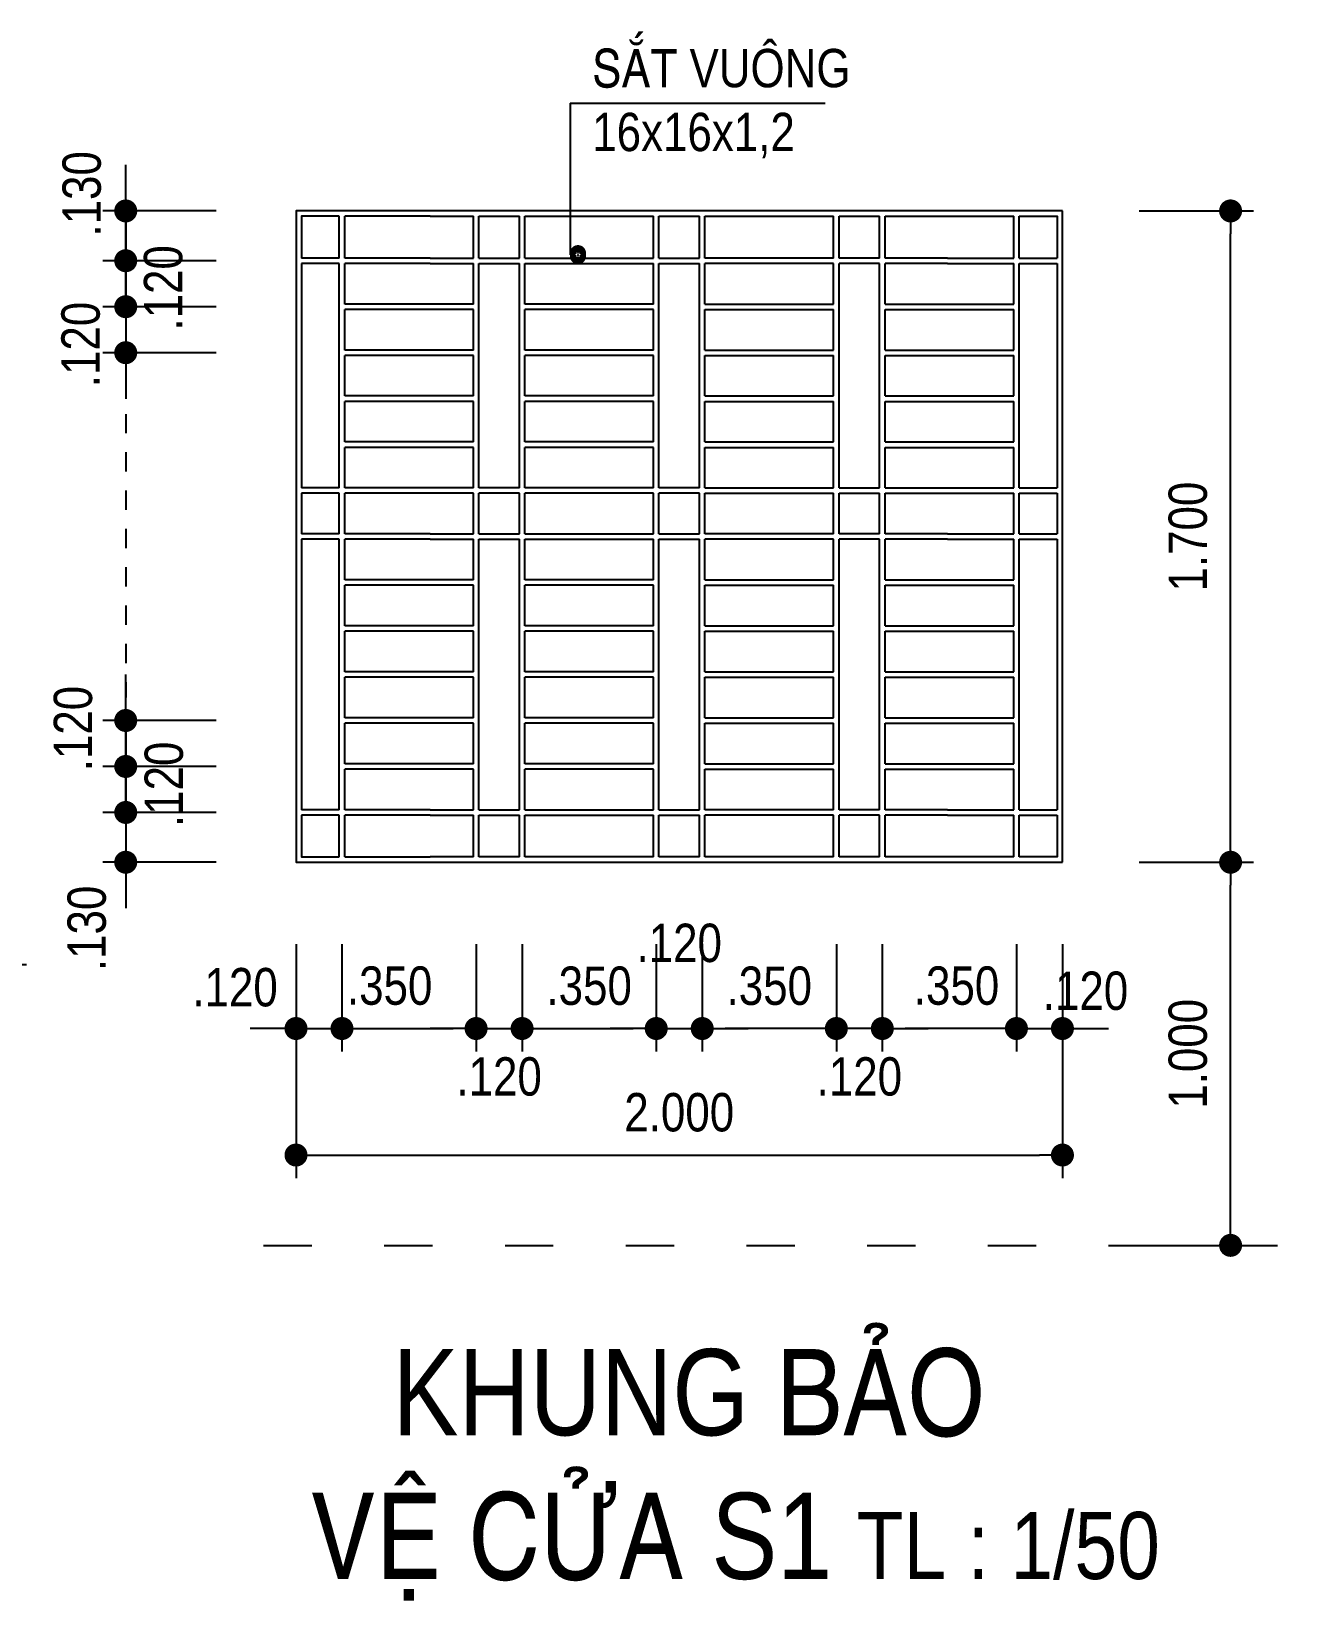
# Model space of a CAD drawing. Header units: millimetres. Extents: x 100 to 288, y -65 to 177.
# Drawn here: x 176.86 to 183.42, y 67.8 to 75.99 of the extents above; entities that cross this region are included whole.
import ezdxf

# ---------------------------------------------------------------- set-up
doc = ezdxf.new("R2010")
doc.units = ezdxf.units.MM
doc.header["$LTSCALE"] = 0.3
doc.header["$MEASUREMENT"] = 0
doc.header["$PDMODE"] = 2
doc.linetypes.add('ACAD_ISO03W100', pattern=[30, 12, -18])
doc.layers.get('0').update_dxf_attribs({"linetype": 'CONTINUOUS', "lineweight": 13})
doc.layers.get('DEFPOINTS').update_dxf_attribs({"linetype": 'CONTINUOUS', "lineweight": 13})
for name, color, linetype in [('HATCH', 8, 'CONTINUOUS'), ('LAYER 1', 1, 'CONTINUOUS'), ('LAYER 7', 7, 'CONTINUOUS'), ('LAYER1', 1, 'CONTINUOUS')]:
    doc.layers.add(name, color=color, linetype=linetype)
doc.styles.add('HELVE-KT', font='VHELVCN.TTF')
doc.dimstyles.new('1-50', dxfattribs={"dimtxt": 0.2, "dimasz": 0.12, "dimexe": 0.12, "dimexo": 0.2, "dimgap": 0.12, "dimtad": 1, "dimdec": 3, "dimlfac": 0.5, "dimzin": 4, "dimdsep": 46, "dimtxsty": 'HELVE-KT', "dimblk1": 'DOT', "dimblk2": 'DOT', "dimsah": 1, "dimcen": -0.18, "dimadec": 3, "dimazin": 0, "dimtfac": 1, "dimtdec": 3, "dimtmove": 2, "dimatfit": 3, "dimldrblk": 'DOT', "dimfxl": 0, "dimtolj": 1, "dimtzin": 4, "dimarcsym": 0})

# ---------------------------------------------------------------- blocks, each defined once
blk = doc.blocks.new('_DOT')
at = {"color": 0, "linetype": 'ByBlock'}
blk.add_line((-0.5, 0), (-1, 0), dxfattribs=at)
at = {"color": 0, "linetype": 'ByBlock', "const_width": 0.5}
blk.add_lwpolyline([(-0.25, 0, 1), (0.25, 0, 1)], format="xyb", close=True, dxfattribs=at)
blk = doc.blocks.new('*D856')
at = {"layer": 'DEFPOINTS', "color": 0, "linetype": 'Continuous', "lineweight": -2, "ltscale": 0.08}
for p in [(182.4374, 75.0511), (183.1139, 75.0511), (182.4374, 71.6511)]:
    blk.add_point(p, dxfattribs=at)
at = {"layer": 'LAYER1', "color": 0, "linetype": 'Continuous', "lineweight": -2, "ltscale": 0.08}
for p, q in [((182.6374, 75.0511), (183.2339, 75.0511)), ((183.1139, 71.7711), (183.1139, 74.9311)), ((182.6374, 71.6511), (183.2339, 71.6511))]:
    blk.add_line(p, q, dxfattribs=at)
at = {"layer": 'LAYER1', "color": 0, "linetype": 'Continuous', "lineweight": -2, "ltscale": 0.08, "xscale": 0.12, "yscale": 0.12, "zscale": 0.12}
for p, rotation in [((183.1139, 75.0511), 90), ((183.1139, 71.6511), 270)]:
    blk.add_blockref('_DOT', p, dxfattribs=dict(at, rotation=rotation))
at = {"layer": 'LAYER1', "color": 0, "linetype": 'Continuous', "ltscale": 0.08, "insert": (182.8918, 73.3511), "char_height": 0.2, "attachment_point": 5, "rotation": 90, "style": 'HELVE-KT'}
blk.add_mtext('\\A1;1.700', dxfattribs=at)
blk = doc.blocks.new('*D857')
at = {"layer": 'DEFPOINTS', "color": 0, "linetype": 'Continuous', "lineweight": -2, "ltscale": 0.08}
for p in [(182.4374, 71.6511), (183.1139, 71.6511), (182.4374, 69.6511)]:
    blk.add_point(p, dxfattribs=at)
at = {"layer": 'LAYER1', "color": 0, "linetype": 'Continuous', "lineweight": -2, "ltscale": 0.08}
for p, q in [((182.6374, 71.6511), (183.2339, 71.6511)), ((183.1139, 69.7711), (183.1139, 71.5311)), ((182.6374, 69.6511), (183.2339, 69.6511))]:
    blk.add_line(p, q, dxfattribs=at)
at = {"layer": 'LAYER1', "color": 0, "linetype": 'Continuous', "lineweight": -2, "ltscale": 0.08, "xscale": 0.12, "yscale": 0.12, "zscale": 0.12}
for p, rotation in [((183.1139, 71.6511), 90), ((183.1139, 69.6511), 270)]:
    blk.add_blockref('_DOT', p, dxfattribs=dict(at, rotation=rotation))
at = {"layer": 'LAYER1', "color": 0, "linetype": 'Continuous', "ltscale": 0.08, "insert": (182.8918, 70.6511), "char_height": 0.2, "attachment_point": 5, "rotation": 90, "style": 'HELVE-KT'}
blk.add_mtext('\\A1;1.000', dxfattribs=at)
blk = doc.blocks.new('*D859')
at = {"layer": 'DEFPOINTS', "color": 0, "linetype": 'Continuous', "lineweight": -2, "ltscale": 0.08}
for p in [(178.0196, 75.0511), (177.3478, 74.7911), (178.0196, 74.7911)]:
    blk.add_point(p, dxfattribs=at)
at = {"layer": 'LAYER1', "color": 0, "linetype": 'Continuous', "lineweight": -2, "ltscale": 0.08}
for p, q in [((177.3478, 75.1711), (177.3478, 75.2911)), ((177.8196, 75.0511), (177.2278, 75.0511)), ((177.3478, 75.0511), (177.3478, 74.7911)), ((177.8196, 74.7911), (177.2278, 74.7911)), ((177.3478, 74.6711), (177.3478, 74.5511))]:
    blk.add_line(p, q, dxfattribs=at)
at = {"layer": 'LAYER1', "color": 0, "linetype": 'Continuous', "lineweight": -2, "ltscale": 0.08, "xscale": 0.12, "yscale": 0.12, "zscale": 0.12}
for p, rotation in [((177.3478, 75.0511), 270), ((177.3478, 74.7911), 90)]:
    blk.add_blockref('_DOT', p, dxfattribs=dict(at, rotation=rotation))
at = {"layer": 'LAYER1', "color": 0, "linetype": 'Continuous', "ltscale": 0.08, "insert": (177.119, 75.1403), "char_height": 0.2, "attachment_point": 5, "rotation": 90, "style": 'HELVE-KT'}
blk.add_mtext('\\A1;.130', dxfattribs=at)
blk = doc.blocks.new('*D860')
at = {"layer": 'DEFPOINTS', "color": 0, "linetype": 'Continuous', "lineweight": -2, "ltscale": 0.08}
for p in [(178.0196, 74.7911), (177.3478, 74.5511), (178.0196, 74.5511)]:
    blk.add_point(p, dxfattribs=at)
at = {"layer": 'LAYER1', "color": 0, "linetype": 'Continuous', "lineweight": -2, "ltscale": 0.08}
for p, q in [((177.3478, 74.9111), (177.3478, 75.0311)), ((177.8196, 74.7911), (177.2278, 74.7911)), ((177.3478, 74.7911), (177.3478, 74.5511)), ((177.8196, 74.5511), (177.2278, 74.5511)), ((177.3478, 74.4311), (177.3478, 74.3111))]:
    blk.add_line(p, q, dxfattribs=at)
at = {"layer": 'LAYER1', "color": 0, "linetype": 'Continuous', "lineweight": -2, "ltscale": 0.08, "xscale": 0.12, "yscale": 0.12, "zscale": 0.12}
for p, rotation in [((177.3478, 74.7911), 270), ((177.3478, 74.5511), 90)]:
    blk.add_blockref('_DOT', p, dxfattribs=dict(at, rotation=rotation))
at = {"layer": 'LAYER1', "color": 0, "linetype": 'Continuous', "ltscale": 0.08, "insert": (177.544, 74.6494), "char_height": 0.2, "attachment_point": 5, "rotation": 90, "style": 'HELVE-KT'}
blk.add_mtext('\\A1;.120', dxfattribs=at)
blk = doc.blocks.new('*D861')
at = {"layer": 'DEFPOINTS', "color": 0, "linetype": 'Continuous', "lineweight": -2, "ltscale": 0.08}
for p in [(178.0196, 74.5511), (177.3478, 74.3111), (178.0196, 74.3111)]:
    blk.add_point(p, dxfattribs=at)
at = {"layer": 'LAYER1', "color": 0, "linetype": 'Continuous', "lineweight": -2, "ltscale": 0.08}
for p, q in [((177.3478, 74.6711), (177.3478, 74.7911)), ((177.8196, 74.5511), (177.2278, 74.5511)), ((177.3478, 74.5511), (177.3478, 74.3111)), ((177.8196, 74.3111), (177.2278, 74.3111)), ((177.3478, 74.1911), (177.3478, 74.0711))]:
    blk.add_line(p, q, dxfattribs=at)
at = {"layer": 'LAYER1', "color": 0, "linetype": 'Continuous', "lineweight": -2, "ltscale": 0.08, "xscale": 0.12, "yscale": 0.12, "zscale": 0.12}
for p, rotation in [((177.3478, 74.5511), 270), ((177.3478, 74.3111), 90)]:
    blk.add_blockref('_DOT', p, dxfattribs=dict(at, rotation=rotation))
at = {"layer": 'LAYER1', "color": 0, "linetype": 'Continuous', "ltscale": 0.08, "insert": (177.1132, 74.3539), "char_height": 0.2, "attachment_point": 5, "rotation": 90, "style": 'HELVE-KT'}
blk.add_mtext('\\A1;.120', dxfattribs=at)
blk = doc.blocks.new('*D862')
at = {"layer": 'DEFPOINTS', "color": 0, "linetype": 'Continuous', "lineweight": -2, "ltscale": 0.08}
for p in [(178.2364, 71.4231), (178.4764, 71.4231), (178.4764, 70.7831)]:
    blk.add_point(p, dxfattribs=at)
at = {"layer": 'LAYER1', "color": 0, "linetype": 'Continuous', "lineweight": -2, "ltscale": 0.08}
for p, q in [((178.2364, 71.2231), (178.2364, 70.6631)), ((178.4764, 71.2231), (178.4764, 70.6631)), ((178.1164, 70.7831), (177.9964, 70.7831)), ((178.2364, 70.7831), (178.4764, 70.7831)), ((178.5964, 70.7831), (178.7164, 70.7831))]:
    blk.add_line(p, q, dxfattribs=at)
at = {"layer": 'LAYER1', "color": 0, "linetype": 'Continuous', "lineweight": -2, "ltscale": 0.08, "xscale": 0.12, "yscale": 0.12, "zscale": 0.12}
blk.add_blockref('_DOT', (178.2364, 70.7831), dxfattribs=at)
at = {"layer": 'LAYER1', "color": 0, "linetype": 'Continuous', "lineweight": -2, "ltscale": 0.08, "xscale": 0.12, "yscale": 0.12, "zscale": 0.12, "rotation": 180}
blk.add_blockref('_DOT', (178.4764, 70.7831), dxfattribs=at)
at = {"layer": 'LAYER1', "color": 0, "linetype": 'Continuous', "ltscale": 0.08, "insert": (177.9183, 70.9975), "char_height": 0.2, "attachment_point": 5, "style": 'HELVE-KT'}
blk.add_mtext('\\A1;.120', dxfattribs=at)
blk = doc.blocks.new('*D863')
at = {"layer": 'DEFPOINTS', "color": 0, "linetype": 'Continuous', "lineweight": -2, "ltscale": 0.08}
for p in [(178.4764, 71.4231), (179.1764, 71.4231), (179.1764, 70.7831)]:
    blk.add_point(p, dxfattribs=at)
at = {"layer": 'LAYER1', "color": 0, "linetype": 'Continuous', "lineweight": -2, "ltscale": 0.08}
for p, q in [((178.4764, 71.2231), (178.4764, 70.6631)), ((179.1764, 71.2231), (179.1764, 70.6631)), ((178.5964, 70.7831), (179.0564, 70.7831))]:
    blk.add_line(p, q, dxfattribs=at)
at = {"layer": 'LAYER1', "color": 0, "linetype": 'Continuous', "lineweight": -2, "ltscale": 0.08, "xscale": 0.12, "yscale": 0.12, "zscale": 0.12, "rotation": 180}
blk.add_blockref('_DOT', (178.4764, 70.7831), dxfattribs=at)
at = {"layer": 'LAYER1', "color": 0, "linetype": 'Continuous', "lineweight": -2, "ltscale": 0.08, "xscale": 0.12, "yscale": 0.12, "zscale": 0.12}
blk.add_blockref('_DOT', (179.1764, 70.7831), dxfattribs=at)
at = {"layer": 'LAYER1', "color": 0, "linetype": 'Continuous', "ltscale": 0.08, "insert": (178.7252, 71.0059), "char_height": 0.2, "attachment_point": 5, "style": 'HELVE-KT'}
blk.add_mtext('\\A1;.350', dxfattribs=at)
blk = doc.blocks.new('*D864')
at = {"layer": 'DEFPOINTS', "color": 0, "linetype": 'Continuous', "lineweight": -2, "ltscale": 0.08}
for p in [(178.0196, 72.3911), (177.3478, 72.1511), (178.0196, 72.1511)]:
    blk.add_point(p, dxfattribs=at)
at = {"layer": 'LAYER1', "color": 0, "linetype": 'Continuous', "lineweight": -2, "ltscale": 0.08}
for p, q in [((177.3478, 72.5111), (177.3478, 72.6311)), ((177.8196, 72.3911), (177.2278, 72.3911)), ((177.3478, 72.3911), (177.3478, 72.1511)), ((177.8196, 72.1511), (177.2278, 72.1511)), ((177.3478, 72.0311), (177.3478, 71.9111))]:
    blk.add_line(p, q, dxfattribs=at)
at = {"layer": 'LAYER1', "color": 0, "linetype": 'Continuous', "lineweight": -2, "ltscale": 0.08, "xscale": 0.12, "yscale": 0.12, "zscale": 0.12}
for p, rotation in [((177.3478, 72.3911), 270), ((177.3478, 72.1511), 90)]:
    blk.add_blockref('_DOT', p, dxfattribs=dict(at, rotation=rotation))
at = {"layer": 'LAYER1', "color": 0, "linetype": 'Continuous', "ltscale": 0.08, "insert": (177.0734, 72.3489), "char_height": 0.2, "attachment_point": 5, "rotation": 90, "style": 'HELVE-KT'}
blk.add_mtext('\\A1;.120', dxfattribs=at)
blk = doc.blocks.new('*D865')
at = {"layer": 'DEFPOINTS', "color": 0, "linetype": 'Continuous', "lineweight": -2, "ltscale": 0.08}
for p in [(178.0196, 72.1511), (177.3478, 71.9111), (178.0196, 71.9111)]:
    blk.add_point(p, dxfattribs=at)
at = {"layer": 'LAYER1', "color": 0, "linetype": 'Continuous', "lineweight": -2, "ltscale": 0.08}
for p, q in [((177.3478, 72.2711), (177.3478, 72.3911)), ((177.8196, 72.1511), (177.2278, 72.1511)), ((177.3478, 72.1511), (177.3478, 71.9111)), ((177.8196, 71.9111), (177.2278, 71.9111)), ((177.3478, 71.7911), (177.3478, 71.6711))]:
    blk.add_line(p, q, dxfattribs=at)
at = {"layer": 'LAYER1', "color": 0, "linetype": 'Continuous', "lineweight": -2, "ltscale": 0.08, "xscale": 0.12, "yscale": 0.12, "zscale": 0.12}
for p, rotation in [((177.3478, 72.1511), 270), ((177.3478, 71.9111), 90)]:
    blk.add_blockref('_DOT', p, dxfattribs=dict(at, rotation=rotation))
at = {"layer": 'LAYER1', "color": 0, "linetype": 'Continuous', "ltscale": 0.08, "insert": (177.5477, 72.0578), "char_height": 0.2, "attachment_point": 5, "rotation": 90, "style": 'HELVE-KT'}
blk.add_mtext('\\A1;.120', dxfattribs=at)
blk = doc.blocks.new('*D866')
at = {"layer": 'DEFPOINTS', "color": 0, "linetype": 'Continuous', "lineweight": -2, "ltscale": 0.08}
for p in [(178.0196, 71.9111), (177.3478, 71.6511), (178.0196, 71.6511)]:
    blk.add_point(p, dxfattribs=at)
at = {"layer": 'LAYER1', "color": 0, "linetype": 'Continuous', "lineweight": -2, "ltscale": 0.08}
for p, q in [((177.3478, 72.0311), (177.3478, 72.1511)), ((177.8196, 71.9111), (177.2278, 71.9111)), ((177.3478, 71.9111), (177.3478, 71.6511)), ((177.8196, 71.6511), (177.2278, 71.6511)), ((177.3478, 71.5311), (177.3478, 71.4111))]:
    blk.add_line(p, q, dxfattribs=at)
at = {"layer": 'LAYER1', "color": 0, "linetype": 'Continuous', "lineweight": -2, "ltscale": 0.08, "xscale": 0.12, "yscale": 0.12, "zscale": 0.12}
for p, rotation in [((177.3478, 71.9111), 270), ((177.3478, 71.6511), 90)]:
    blk.add_blockref('_DOT', p, dxfattribs=dict(at, rotation=rotation))
at = {"layer": 'LAYER1', "color": 0, "linetype": 'Continuous', "ltscale": 0.08, "insert": (177.1452, 71.3059), "char_height": 0.2, "attachment_point": 5, "rotation": 90, "style": 'HELVE-KT'}
blk.add_mtext('\\A1;.130', dxfattribs=at)
blk = doc.blocks.new('*D867')
at = {"layer": 'DEFPOINTS', "color": 0, "linetype": 'Continuous', "lineweight": -2, "ltscale": 0.08}
for p in [(181.9964, 71.4231), (182.2364, 71.4231), (182.2364, 70.7831)]:
    blk.add_point(p, dxfattribs=at)
at = {"layer": 'LAYER1', "color": 0, "linetype": 'Continuous', "lineweight": -2, "ltscale": 0.08}
for p, q in [((181.9964, 71.2231), (181.9964, 70.6631)), ((182.2364, 71.2231), (182.2364, 70.6631)), ((181.8764, 70.7831), (181.7564, 70.7831)), ((181.9964, 70.7831), (182.2364, 70.7831)), ((182.3564, 70.7831), (182.4764, 70.7831))]:
    blk.add_line(p, q, dxfattribs=at)
at = {"layer": 'LAYER1', "color": 0, "linetype": 'Continuous', "lineweight": -2, "ltscale": 0.08, "xscale": 0.12, "yscale": 0.12, "zscale": 0.12}
blk.add_blockref('_DOT', (181.9964, 70.7831), dxfattribs=at)
at = {"layer": 'LAYER1', "color": 0, "linetype": 'Continuous', "lineweight": -2, "ltscale": 0.08, "xscale": 0.12, "yscale": 0.12, "zscale": 0.12, "rotation": 180}
blk.add_blockref('_DOT', (182.2364, 70.7831), dxfattribs=at)
at = {"layer": 'LAYER1', "color": 0, "linetype": 'Continuous', "ltscale": 0.08, "insert": (182.3567, 70.979), "char_height": 0.2, "attachment_point": 5, "style": 'HELVE-KT'}
blk.add_mtext('\\A1;.120', dxfattribs=at)
blk = doc.blocks.new('*D868')
at = {"layer": 'DEFPOINTS', "color": 0, "linetype": 'Continuous', "lineweight": -2, "ltscale": 0.08}
for p in [(180.1164, 71.4231), (180.3564, 71.4231), (180.3564, 70.7831)]:
    blk.add_point(p, dxfattribs=at)
at = {"layer": 'LAYER1', "color": 0, "linetype": 'Continuous', "lineweight": -2, "ltscale": 0.08}
for p, q in [((180.1164, 71.2231), (180.1164, 70.6631)), ((180.3564, 71.2231), (180.3564, 70.6631)), ((179.9964, 70.7831), (179.8764, 70.7831)), ((180.1164, 70.7831), (180.3564, 70.7831)), ((180.4764, 70.7831), (180.5964, 70.7831))]:
    blk.add_line(p, q, dxfattribs=at)
at = {"layer": 'LAYER1', "color": 0, "linetype": 'Continuous', "lineweight": -2, "ltscale": 0.08, "xscale": 0.12, "yscale": 0.12, "zscale": 0.12}
blk.add_blockref('_DOT', (180.1164, 70.7831), dxfattribs=at)
at = {"layer": 'LAYER1', "color": 0, "linetype": 'Continuous', "lineweight": -2, "ltscale": 0.08, "xscale": 0.12, "yscale": 0.12, "zscale": 0.12, "rotation": 180}
blk.add_blockref('_DOT', (180.3564, 70.7831), dxfattribs=at)
at = {"layer": 'LAYER1', "color": 0, "linetype": 'Continuous', "ltscale": 0.08, "insert": (180.2364, 71.2289), "char_height": 0.2, "attachment_point": 5, "style": 'HELVE-KT'}
blk.add_mtext('\\A1;.120', dxfattribs=at)
blk = doc.blocks.new('*D869')
at = {"layer": 'DEFPOINTS', "color": 0, "lineweight": -2, "ltscale": 0.08}
for p in [(179.1764, 71.4231), (179.4164, 71.4231), (179.4164, 70.7831)]:
    blk.add_point(p, dxfattribs=at)
at = {"layer": 'LAYER1', "color": 0, "lineweight": -2, "ltscale": 0.08}
for p, q in [((179.1764, 71.2231), (179.1764, 70.6631)), ((179.4164, 71.2231), (179.4164, 70.6631)), ((179.0564, 70.7831), (178.9364, 70.7831)), ((179.1764, 70.7831), (179.4164, 70.7831)), ((179.5364, 70.7831), (179.6564, 70.7831))]:
    blk.add_line(p, q, dxfattribs=at)
at = {"layer": 'LAYER1', "color": 0, "lineweight": -2, "ltscale": 0.08, "xscale": 0.12, "yscale": 0.12, "zscale": 0.12}
blk.add_blockref('_DOT', (179.1764, 70.7831), dxfattribs=at)
at = {"layer": 'LAYER1', "color": 0, "lineweight": -2, "ltscale": 0.08, "xscale": 0.12, "yscale": 0.12, "zscale": 0.12, "rotation": 180}
blk.add_blockref('_DOT', (179.4164, 70.7831), dxfattribs=at)
at = {"layer": 'LAYER1', "color": 0, "ltscale": 0.08, "insert": (179.2964, 70.5316), "char_height": 0.2, "attachment_point": 5, "style": 'HELVE-KT'}
blk.add_mtext('\\A1;.120', dxfattribs=at)
blk = doc.blocks.new('*D870')
at = {"layer": 'DEFPOINTS', "color": 0, "lineweight": -2, "ltscale": 0.08}
for p in [(179.4164, 71.4231), (180.1164, 71.4231), (180.1164, 70.7831)]:
    blk.add_point(p, dxfattribs=at)
at = {"layer": 'LAYER1', "color": 0, "lineweight": -2, "ltscale": 0.08}
for p, q in [((179.4164, 71.2231), (179.4164, 70.6631)), ((180.1164, 71.2231), (180.1164, 70.6631)), ((179.5364, 70.7831), (179.9964, 70.7831))]:
    blk.add_line(p, q, dxfattribs=at)
at = {"layer": 'LAYER1', "color": 0, "lineweight": -2, "ltscale": 0.08, "xscale": 0.12, "yscale": 0.12, "zscale": 0.12, "rotation": 180}
blk.add_blockref('_DOT', (179.4164, 70.7831), dxfattribs=at)
at = {"layer": 'LAYER1', "color": 0, "lineweight": -2, "ltscale": 0.08, "xscale": 0.12, "yscale": 0.12, "zscale": 0.12}
blk.add_blockref('_DOT', (180.1164, 70.7831), dxfattribs=at)
at = {"layer": 'LAYER1', "color": 0, "ltscale": 0.08, "insert": (179.7664, 71.0052), "char_height": 0.2, "attachment_point": 5, "style": 'HELVE-KT'}
blk.add_mtext('\\A1;.350', dxfattribs=at)
blk = doc.blocks.new('*D871')
at = {"layer": 'DEFPOINTS', "color": 0, "linetype": 'Continuous', "lineweight": -2, "ltscale": 0.08}
for p in [(181.2964, 71.4231), (181.9964, 71.4231), (181.2964, 70.7831)]:
    blk.add_point(p, dxfattribs=at)
at = {"layer": 'LAYER1', "color": 0, "linetype": 'Continuous', "lineweight": -2, "ltscale": 0.08}
for p, q in [((181.2964, 71.2231), (181.2964, 70.6631)), ((181.9964, 71.2231), (181.9964, 70.6631)), ((181.8764, 70.7831), (181.4164, 70.7831))]:
    blk.add_line(p, q, dxfattribs=at)
at = {"layer": 'LAYER1', "color": 0, "linetype": 'Continuous', "lineweight": -2, "ltscale": 0.08, "xscale": 0.12, "yscale": 0.12, "zscale": 0.12, "rotation": 180}
blk.add_blockref('_DOT', (181.2964, 70.7831), dxfattribs=at)
at = {"layer": 'LAYER1', "color": 0, "linetype": 'Continuous', "lineweight": -2, "ltscale": 0.08, "xscale": 0.12, "yscale": 0.12, "zscale": 0.12}
blk.add_blockref('_DOT', (181.9964, 70.7831), dxfattribs=at)
at = {"layer": 'LAYER1', "color": 0, "linetype": 'Continuous', "ltscale": 0.08, "insert": (181.6837, 71.0059), "char_height": 0.2, "attachment_point": 5, "style": 'HELVE-KT'}
blk.add_mtext('\\A1;.350', dxfattribs=at)
blk = doc.blocks.new('*D872')
at = {"layer": 'DEFPOINTS', "color": 0, "lineweight": -2, "ltscale": 0.08}
for p in [(181.0564, 71.4231), (181.2964, 71.4231), (181.0564, 70.7831)]:
    blk.add_point(p, dxfattribs=at)
at = {"layer": 'LAYER1', "color": 0, "lineweight": -2, "ltscale": 0.08}
for p, q in [((181.0564, 71.2231), (181.0564, 70.6631)), ((181.2964, 71.2231), (181.2964, 70.6631)), ((180.9364, 70.7831), (180.8164, 70.7831)), ((181.2964, 70.7831), (181.0564, 70.7831)), ((181.4164, 70.7831), (181.5364, 70.7831))]:
    blk.add_line(p, q, dxfattribs=at)
at = {"layer": 'LAYER1', "color": 0, "lineweight": -2, "ltscale": 0.08, "xscale": 0.12, "yscale": 0.12, "zscale": 0.12}
blk.add_blockref('_DOT', (181.0564, 70.7831), dxfattribs=at)
at = {"layer": 'LAYER1', "color": 0, "lineweight": -2, "ltscale": 0.08, "xscale": 0.12, "yscale": 0.12, "zscale": 0.12, "rotation": 180}
blk.add_blockref('_DOT', (181.2964, 70.7831), dxfattribs=at)
at = {"layer": 'LAYER1', "color": 0, "ltscale": 0.08, "insert": (181.1764, 70.5316), "char_height": 0.2, "attachment_point": 5, "style": 'HELVE-KT'}
blk.add_mtext('\\A1;.120', dxfattribs=at)
blk = doc.blocks.new('*D873')
at = {"layer": 'DEFPOINTS', "color": 0, "lineweight": -2, "ltscale": 0.08}
for p in [(180.3564, 71.4231), (181.0564, 71.4231), (180.3564, 70.7831)]:
    blk.add_point(p, dxfattribs=at)
at = {"layer": 'LAYER1', "color": 0, "lineweight": -2, "ltscale": 0.08}
for p, q in [((180.3564, 71.2231), (180.3564, 70.6631)), ((181.0564, 71.2231), (181.0564, 70.6631)), ((180.9364, 70.7831), (180.4764, 70.7831))]:
    blk.add_line(p, q, dxfattribs=at)
at = {"layer": 'LAYER1', "color": 0, "lineweight": -2, "ltscale": 0.08, "xscale": 0.12, "yscale": 0.12, "zscale": 0.12, "rotation": 180}
blk.add_blockref('_DOT', (180.3564, 70.7831), dxfattribs=at)
at = {"layer": 'LAYER1', "color": 0, "lineweight": -2, "ltscale": 0.08, "xscale": 0.12, "yscale": 0.12, "zscale": 0.12}
blk.add_blockref('_DOT', (181.0564, 70.7831), dxfattribs=at)
at = {"layer": 'LAYER1', "color": 0, "ltscale": 0.08, "insert": (180.7064, 71.0052), "char_height": 0.2, "attachment_point": 5, "style": 'HELVE-KT'}
blk.add_mtext('\\A1;.350', dxfattribs=at)
blk = doc.blocks.new('*D858')
at = {"layer": 'DEFPOINTS', "color": 0, "linetype": 'Continuous', "lineweight": -2, "ltscale": 0.08}
for p in [(178.2364, 71.049), (182.2364, 71.049), (182.2364, 70.1226)]:
    blk.add_point(p, dxfattribs=at)
at = {"layer": 'LAYER 1', "color": 0, "linetype": 'Continuous', "lineweight": -2, "ltscale": 0.08}
for p, q in [((178.2364, 70.849), (178.2364, 70.0026)), ((182.2364, 70.849), (182.2364, 70.0026)), ((178.3564, 70.1226), (182.1164, 70.1226))]:
    blk.add_line(p, q, dxfattribs=at)
at = {"layer": 'LAYER 1', "color": 0, "linetype": 'Continuous', "lineweight": -2, "ltscale": 0.08, "xscale": 0.12, "yscale": 0.12, "zscale": 0.12, "rotation": 180}
blk.add_blockref('_DOT', (178.2364, 70.1226), dxfattribs=at)
at = {"layer": 'LAYER 1', "color": 0, "linetype": 'Continuous', "lineweight": -2, "ltscale": 0.08, "xscale": 0.12, "yscale": 0.12, "zscale": 0.12}
blk.add_blockref('_DOT', (182.2364, 70.1226), dxfattribs=at)
at = {"layer": 'LAYER 1', "color": 0, "linetype": 'Continuous', "ltscale": 0.08, "insert": (180.2364, 70.3448), "char_height": 0.2, "attachment_point": 5, "style": 'HELVE-KT'}
blk.add_mtext('\\A1;2.000', dxfattribs=at)

msp = doc.modelspace()

# ---------------------------------------------------------------- linework, layer by layer
at = {"layer": 'HATCH', "linetype": 'Continuous', "ltscale": 0.08}
for points in [[(179.668, 75.61287), (180.99806, 75.61287)], [(179.668, 75.61287), (179.668, 74.8228)], [(182.23637, 75.05106), (178.23637, 75.05106), (178.23637, 71.65106), (182.23637, 71.65106)], [(182.23637, 71.65106), (182.23637, 75.05106)], [(178.46237, 75.02306), (178.26437, 75.02306), (178.26437, 74.80506)], [(178.46237, 74.80506), (178.46237, 75.02306)], [(178.93637, 75.02306), (178.49037, 75.02306)], [(178.49037, 74.80506), (178.49037, 75.02306)], [(178.93637, 75.02306), (179.16237, 75.02306)], [(179.16237, 74.80506), (179.16237, 75.02306)], [(179.19037, 75.02306), (179.40237, 75.02306)], [(179.19037, 74.80506), (179.19037, 75.02306)], [(179.40237, 74.80506), (179.40237, 75.02306)], [(179.43037, 75.02306), (180.10237, 75.02306)], [(179.43037, 74.80506), (179.43037, 75.02306)], [(180.10237, 74.80506), (180.10237, 75.02306)], [(180.13037, 75.02306), (180.34237, 75.02306)], [(180.13037, 74.80506), (180.13037, 75.02306)], [(180.34237, 74.80506), (180.34237, 75.02306)], [(180.37037, 75.02306), (181.04237, 75.02306)], [(180.37037, 74.80506), (180.37037, 75.02306)], [(181.04237, 74.80506), (181.04237, 75.02306)], [(181.07037, 75.02306), (181.28237, 75.02306)], [(181.07037, 74.80506), (181.07037, 75.02306)], [(181.28237, 74.80506), (181.28237, 75.02306)], [(181.31037, 75.02306), (181.98237, 75.02306)], [(181.31037, 74.80506), (181.31037, 75.02306)], [(181.98237, 74.80506), (181.98237, 75.02306)], [(182.01037, 75.02306), (182.20837, 75.02306), (182.20837, 74.80506)], [(182.01037, 74.80506), (182.01037, 75.02306)], [(178.46237, 74.80506), (178.26437, 74.80506)], [(178.93637, 74.80506), (178.49037, 74.80506)], [(178.93637, 74.80506), (179.16237, 74.80506)], [(179.19037, 74.80506), (179.40237, 74.80506)], [(179.43037, 74.80506), (180.10237, 74.80506)], [(180.13037, 74.80506), (180.34237, 74.80506)], [(181.04237, 74.80506), (180.37037, 74.80506)], [(181.28237, 74.80506), (181.07037, 74.80506)], [(181.63637, 74.80506), (181.31037, 74.80506)], [(181.63637, 74.80506), (181.98237, 74.80506)], [(182.01037, 74.80506), (182.20837, 74.80506)], [(178.26437, 74.77706), (178.26437, 73.60506)], [(178.46237, 74.77706), (178.26437, 74.77706)], [(178.46237, 73.60506), (178.46237, 74.77706)], [(178.93637, 74.77706), (178.49037, 74.77706)], [(178.49037, 74.56506), (178.49037, 74.77706)], [(178.93637, 74.77706), (179.16237, 74.77706)], [(179.16237, 74.56506), (179.16237, 74.77706)], [(179.19037, 74.77706), (179.40237, 74.77706)], [(179.19037, 73.60506), (179.19037, 74.77706)], [(179.40237, 73.60506), (179.40237, 74.77706)], [(179.43037, 74.77706), (180.10237, 74.77706)], [(179.43037, 74.56506), (179.43037, 74.77706)], [(180.10237, 74.56506), (180.10237, 74.77706)], [(180.13037, 74.77706), (180.34237, 74.77706)], [(180.13037, 73.60506), (180.13037, 74.77706)], [(180.34237, 73.60506), (180.34237, 74.77706)], [(180.37037, 74.56506), (180.37037, 74.77706)], [(181.04237, 74.77706), (180.37037, 74.77706)], [(181.04237, 74.56506), (181.04237, 74.77706)], [(181.28237, 74.77706), (181.07037, 74.77706)], [(181.07037, 73.60506), (181.07037, 74.77706)], [(181.28237, 73.60506), (181.28237, 74.77706)], [(181.63637, 74.77706), (181.31037, 74.77706)], [(181.31037, 74.56506), (181.31037, 74.77706)], [(181.63637, 74.77706), (181.98237, 74.77706)], [(181.98237, 74.56506), (181.98237, 74.77706)], [(182.01037, 74.77706), (182.20837, 74.77706)], [(182.01037, 73.60506), (182.01037, 74.77706)], [(182.20837, 74.77706), (182.20837, 73.60506)], [(179.16237, 74.56506), (178.49037, 74.56506)], [(180.10237, 74.56506), (179.43037, 74.56506)], [(180.37037, 74.56506), (181.04237, 74.56506)], [(181.31037, 74.56506), (181.98237, 74.56506)], [(179.16237, 74.53706), (178.49037, 74.53706)], [(178.49037, 74.32506), (178.49037, 74.53706)], [(179.16237, 74.32506), (179.16237, 74.53706)], [(180.10237, 74.53706), (179.43037, 74.53706)], [(179.43037, 74.32506), (179.43037, 74.53706)], [(180.10237, 74.32506), (180.10237, 74.53706)], [(180.37037, 74.32506), (180.37037, 74.53706)], [(180.37037, 74.53706), (181.04237, 74.53706)], [(181.04237, 74.32506), (181.04237, 74.53706)], [(181.31037, 74.53706), (181.98237, 74.53706)], [(181.31037, 74.32506), (181.31037, 74.53706)], [(181.98237, 74.32506), (181.98237, 74.53706)], [(179.16237, 74.32506), (178.49037, 74.32506)], [(180.10237, 74.32506), (179.43037, 74.32506)], [(180.37037, 74.32506), (181.04237, 74.32506)], [(181.31037, 74.32506), (181.98237, 74.32506)], [(179.16237, 74.29706), (178.49037, 74.29706)], [(178.49037, 74.08506), (178.49037, 74.29706)], [(179.16237, 74.08506), (179.16237, 74.29706)], [(180.10237, 74.29706), (179.43037, 74.29706)], [(179.43037, 74.08506), (179.43037, 74.29706)], [(180.10237, 74.08506), (180.10237, 74.29706)], [(180.37037, 74.08506), (180.37037, 74.29706)], [(180.37037, 74.29706), (181.04237, 74.29706)], [(181.04237, 74.08506), (181.04237, 74.29706)], [(181.31037, 74.29706), (181.98237, 74.29706)], [(181.31037, 74.08506), (181.31037, 74.29706)], [(181.98237, 74.08506), (181.98237, 74.29706)], [(179.16237, 74.08506), (178.49037, 74.08506)], [(179.16237, 74.05706), (178.49037, 74.05706)], [(178.49037, 73.84506), (178.49037, 74.05706)], [(179.16237, 73.84506), (179.16237, 74.05706)], [(180.10237, 74.08506), (179.43037, 74.08506)], [(180.10237, 74.05706), (179.43037, 74.05706)], [(179.43037, 73.84506), (179.43037, 74.05706)], [(180.10237, 73.84506), (180.10237, 74.05706)], [(180.37037, 74.08506), (181.04237, 74.08506)], [(180.37037, 73.84506), (180.37037, 74.05706)], [(180.37037, 74.05706), (181.04237, 74.05706)], [(181.04237, 73.84506), (181.04237, 74.05706)], [(181.31037, 74.08506), (181.98237, 74.08506)], [(181.31037, 74.05706), (181.98237, 74.05706)], [(181.31037, 73.84506), (181.31037, 74.05706)], [(181.98237, 73.84506), (181.98237, 74.05706)], [(179.16237, 73.84506), (178.49037, 73.84506)], [(179.16237, 73.81706), (178.49037, 73.81706)], [(178.49037, 73.60506), (178.49037, 73.81706)], [(179.16237, 73.60506), (179.16237, 73.81706)], [(180.10237, 73.84506), (179.43037, 73.84506)], [(180.10237, 73.81706), (179.43037, 73.81706)], [(179.43037, 73.60506), (179.43037, 73.81706)], [(180.10237, 73.60506), (180.10237, 73.81706)], [(180.37037, 73.84506), (181.04237, 73.84506)], [(180.37037, 73.60506), (180.37037, 73.81706)], [(180.37037, 73.81706), (181.04237, 73.81706)], [(181.04237, 73.60506), (181.04237, 73.81706)], [(181.31037, 73.84506), (181.98237, 73.84506)], [(181.31037, 73.81706), (181.98237, 73.81706)], [(181.31037, 73.60506), (181.31037, 73.81706)], [(181.98237, 73.60506), (181.98237, 73.81706)], [(178.46237, 73.60506), (178.26437, 73.60506)], [(178.26437, 73.57706), (178.26437, 73.36506)], [(178.46237, 73.57706), (178.26437, 73.57706)], [(178.46237, 73.36506), (178.46237, 73.57706)], [(179.16237, 73.60506), (178.49037, 73.60506)], [(178.49037, 73.36506), (178.49037, 73.57706)], [(179.16237, 73.57706), (178.49037, 73.57706)], [(179.16237, 73.36506), (179.16237, 73.57706)], [(179.40237, 73.60506), (179.19037, 73.60506)], [(179.40237, 73.57706), (179.19037, 73.57706)], [(179.19037, 73.36506), (179.19037, 73.57706)], [(179.40237, 73.36506), (179.40237, 73.57706)], [(180.10237, 73.60506), (179.43037, 73.60506)], [(179.43037, 73.36506), (179.43037, 73.57706)], [(180.10237, 73.57706), (179.43037, 73.57706)], [(180.10237, 73.36506), (180.10237, 73.57706)], [(180.34237, 73.60506), (180.13037, 73.60506)], [(180.34237, 73.57706), (180.13037, 73.57706)], [(180.13037, 73.36506), (180.13037, 73.57706)], [(180.34237, 73.36506), (180.34237, 73.57706)], [(180.37037, 73.60506), (181.04237, 73.60506)], [(180.37037, 73.36506), (180.37037, 73.57706)], [(180.37037, 73.57706), (181.04237, 73.57706)], [(181.04237, 73.36506), (181.04237, 73.57706)], [(181.07037, 73.60506), (181.28237, 73.60506)], [(181.07037, 73.36506), (181.07037, 73.57706)], [(181.07037, 73.57706), (181.28237, 73.57706)], [(181.28237, 73.36506), (181.28237, 73.57706)], [(181.31037, 73.60506), (181.98237, 73.60506)], [(181.31037, 73.57706), (181.98237, 73.57706)], [(181.31037, 73.36506), (181.31037, 73.57706)], [(181.98237, 73.36506), (181.98237, 73.57706)], [(182.01037, 73.60506), (182.20837, 73.60506)], [(182.01037, 73.36506), (182.01037, 73.57706)], [(182.01037, 73.57706), (182.20837, 73.57706)], [(182.20837, 73.57706), (182.20837, 73.36506)], [(178.46237, 73.36506), (178.26437, 73.36506)], [(178.26437, 73.33706), (178.26437, 71.92506)], [(178.46237, 73.33706), (178.26437, 73.33706)], [(178.46237, 71.92506), (178.46237, 73.33706)], [(178.93637, 73.36506), (178.49037, 73.36506)], [(178.93637, 73.33706), (178.49037, 73.33706)], [(178.49037, 73.12506), (178.49037, 73.33706)], [(178.93637, 73.36506), (179.16237, 73.36506)], [(178.93637, 73.33706), (179.16237, 73.33706)], [(179.16237, 73.12506), (179.16237, 73.33706)], [(179.19037, 73.36506), (179.40237, 73.36506)], [(179.19037, 73.33706), (179.40237, 73.33706)], [(179.19037, 71.92506), (179.19037, 73.33706)], [(179.40237, 71.92506), (179.40237, 73.33706)], [(179.43037, 73.36506), (180.10237, 73.36506)], [(179.43037, 73.33706), (180.10237, 73.33706)], [(179.43037, 73.12506), (179.43037, 73.33706)], [(180.10237, 73.12506), (180.10237, 73.33706)], [(180.13037, 73.36506), (180.34237, 73.36506)], [(180.13037, 73.33706), (180.34237, 73.33706)], [(180.13037, 71.92506), (180.13037, 73.33706)], [(180.34237, 71.92506), (180.34237, 73.33706)], [(181.04237, 73.36506), (180.37037, 73.36506)], [(180.37037, 73.12506), (180.37037, 73.33706)], [(181.04237, 73.33706), (180.37037, 73.33706)], [(181.04237, 73.12506), (181.04237, 73.33706)], [(181.28237, 73.36506), (181.07037, 73.36506)], [(181.28237, 73.33706), (181.07037, 73.33706)], [(181.07037, 71.92506), (181.07037, 73.33706)], [(181.28237, 71.92506), (181.28237, 73.33706)], [(181.63637, 73.36506), (181.31037, 73.36506)], [(181.63637, 73.33706), (181.31037, 73.33706)], [(181.31037, 73.12506), (181.31037, 73.33706)], [(181.63637, 73.36506), (181.98237, 73.36506)], [(181.63637, 73.33706), (181.98237, 73.33706)], [(181.98237, 73.12506), (181.98237, 73.33706)], [(182.01037, 73.36506), (182.20837, 73.36506)], [(182.01037, 71.92506), (182.01037, 73.33706)], [(182.01037, 73.33706), (182.20837, 73.33706)], [(182.20837, 73.33706), (182.20837, 71.92506)], [(179.16237, 73.12506), (178.49037, 73.12506)], [(179.16237, 73.09706), (178.49037, 73.09706)], [(178.49037, 72.88506), (178.49037, 73.09706)], [(179.16237, 72.88506), (179.16237, 73.09706)], [(180.10237, 73.12506), (179.43037, 73.12506)], [(180.10237, 73.09706), (179.43037, 73.09706)], [(179.43037, 72.88506), (179.43037, 73.09706)], [(180.10237, 72.88506), (180.10237, 73.09706)], [(180.37037, 73.12506), (181.04237, 73.12506)], [(180.37037, 72.88506), (180.37037, 73.09706)], [(180.37037, 73.09706), (181.04237, 73.09706)], [(181.04237, 72.88506), (181.04237, 73.09706)], [(181.31037, 73.12506), (181.98237, 73.12506)], [(181.31037, 73.09706), (181.98237, 73.09706)], [(181.31037, 72.88506), (181.31037, 73.09706)], [(181.98237, 72.88506), (181.98237, 73.09706)], [(179.16237, 72.88506), (178.49037, 72.88506)], [(179.16237, 72.85706), (178.49037, 72.85706)], [(178.49037, 72.64506), (178.49037, 72.85706)], [(179.16237, 72.64506), (179.16237, 72.85706)], [(180.10237, 72.88506), (179.43037, 72.88506)], [(180.10237, 72.85706), (179.43037, 72.85706)], [(179.43037, 72.64506), (179.43037, 72.85706)], [(180.10237, 72.64506), (180.10237, 72.85706)], [(180.37037, 72.88506), (181.04237, 72.88506)], [(180.37037, 72.64506), (180.37037, 72.85706)], [(180.37037, 72.85706), (181.04237, 72.85706)], [(181.04237, 72.64506), (181.04237, 72.85706)], [(181.31037, 72.88506), (181.98237, 72.88506)], [(181.31037, 72.85706), (181.98237, 72.85706)], [(181.31037, 72.64506), (181.31037, 72.85706)], [(181.98237, 72.64506), (181.98237, 72.85706)], [(179.16237, 72.64506), (178.49037, 72.64506)], [(179.16237, 72.61706), (178.49037, 72.61706)], [(178.49037, 72.40506), (178.49037, 72.61706)], [(179.16237, 72.40506), (179.16237, 72.61706)], [(180.10237, 72.64506), (179.43037, 72.64506)], [(180.10237, 72.61706), (179.43037, 72.61706)], [(179.43037, 72.40506), (179.43037, 72.61706)], [(180.10237, 72.40506), (180.10237, 72.61706)], [(180.37037, 72.64506), (181.04237, 72.64506)], [(180.37037, 72.40506), (180.37037, 72.61706)], [(180.37037, 72.61706), (181.04237, 72.61706)], [(181.04237, 72.40506), (181.04237, 72.61706)], [(181.31037, 72.64506), (181.98237, 72.64506)], [(181.31037, 72.61706), (181.98237, 72.61706)], [(181.31037, 72.40506), (181.31037, 72.61706)], [(181.98237, 72.40506), (181.98237, 72.61706)], [(179.16237, 72.40506), (178.49037, 72.40506)], [(179.16237, 72.37706), (178.49037, 72.37706)], [(178.49037, 72.16506), (178.49037, 72.37706)], [(179.16237, 72.16506), (179.16237, 72.37706)], [(180.10237, 72.40506), (179.43037, 72.40506)], [(180.10237, 72.37706), (179.43037, 72.37706)], [(179.43037, 72.16506), (179.43037, 72.37706)], [(180.10237, 72.16506), (180.10237, 72.37706)], [(180.37037, 72.40506), (181.04237, 72.40506)], [(180.37037, 72.16506), (180.37037, 72.37706)], [(180.37037, 72.37706), (181.04237, 72.37706)], [(181.04237, 72.16506), (181.04237, 72.37706)], [(181.31037, 72.40506), (181.98237, 72.40506)], [(181.31037, 72.37706), (181.98237, 72.37706)], [(181.31037, 72.16506), (181.31037, 72.37706)], [(181.98237, 72.16506), (181.98237, 72.37706)], [(179.16237, 72.16506), (178.49037, 72.16506)], [(178.49037, 71.92506), (178.49037, 72.13706)], [(179.16237, 72.13706), (178.49037, 72.13706)], [(179.16237, 71.92506), (179.16237, 72.13706)], [(180.10237, 72.16506), (179.43037, 72.16506)], [(180.10237, 72.13706), (179.43037, 72.13706)], [(179.43037, 71.92506), (179.43037, 72.13706)], [(180.10237, 71.92506), (180.10237, 72.13706)], [(180.37037, 72.16506), (181.04237, 72.16506)], [(180.37037, 71.92506), (180.37037, 72.13706)], [(180.37037, 72.13706), (181.04237, 72.13706)], [(181.04237, 71.92506), (181.04237, 72.13706)], [(181.31037, 72.16506), (181.98237, 72.16506)], [(181.31037, 72.13706), (181.98237, 72.13706)], [(181.31037, 71.92506), (181.31037, 72.13706)], [(181.98237, 71.92506), (181.98237, 72.13706)], [(178.46237, 71.92506), (178.26437, 71.92506)], [(178.93637, 71.92506), (178.49037, 71.92506)], [(178.93637, 71.92506), (179.16237, 71.92506)], [(179.19037, 71.92506), (179.40237, 71.92506)], [(179.43037, 71.92506), (180.10237, 71.92506)], [(180.13037, 71.92506), (180.34237, 71.92506)], [(181.04237, 71.92506), (180.37037, 71.92506)], [(181.28237, 71.92506), (181.07037, 71.92506)], [(181.63637, 71.92506), (181.31037, 71.92506)], [(181.63637, 71.92506), (181.98237, 71.92506)], [(182.01037, 71.92506), (182.20837, 71.92506)], [(178.26437, 71.89706), (178.26437, 71.67906), (178.46237, 71.67906)], [(178.46237, 71.89706), (178.26437, 71.89706)], [(178.46237, 71.67906), (178.46237, 71.89706)], [(178.49037, 71.67906), (178.49037, 71.89706)], [(178.93637, 71.89706), (178.49037, 71.89706)], [(178.93637, 71.89706), (179.16237, 71.89706)], [(179.16237, 71.67906), (179.16237, 71.89706)], [(179.19037, 71.89706), (179.40237, 71.89706)], [(179.19037, 71.67906), (179.19037, 71.89706)], [(179.40237, 71.67906), (179.40237, 71.89706)], [(179.43037, 71.89706), (180.10237, 71.89706)], [(179.43037, 71.67906), (179.43037, 71.89706)], [(180.10237, 71.67906), (180.10237, 71.89706)], [(180.13037, 71.89706), (180.34237, 71.89706)], [(180.13037, 71.67906), (180.13037, 71.89706)], [(180.34237, 71.67906), (180.34237, 71.89706)], [(180.37037, 71.67906), (180.37037, 71.89706)], [(181.04237, 71.89706), (180.37037, 71.89706)], [(181.04237, 71.67906), (181.04237, 71.89706)], [(181.28237, 71.89706), (181.07037, 71.89706)], [(181.07037, 71.67906), (181.07037, 71.89706)], [(181.28237, 71.67906), (181.28237, 71.89706)], [(181.63637, 71.89706), (181.31037, 71.89706)], [(181.31037, 71.67906), (181.31037, 71.89706)], [(181.63637, 71.89706), (181.98237, 71.89706)], [(181.98237, 71.67906), (181.98237, 71.89706)], [(182.20837, 71.89706), (182.20837, 71.67906), (182.01037, 71.67906)], [(182.01037, 71.67906), (182.01037, 71.89706)], [(182.01037, 71.89706), (182.20837, 71.89706)], [(178.49037, 71.67906), (178.93637, 71.67906)], [(179.16237, 71.67906), (178.93637, 71.67906)], [(179.40237, 71.67906), (179.19037, 71.67906)], [(180.10237, 71.67906), (179.43037, 71.67906)], [(180.34237, 71.67906), (180.13037, 71.67906)], [(181.04237, 71.67906), (180.37037, 71.67906)], [(181.28237, 71.67906), (181.07037, 71.67906)], [(181.98237, 71.67906), (181.31037, 71.67906)]]:
    msp.add_lwpolyline(points, dxfattribs=at)
at = {"layer": 'LAYER 1', "linetype": 'ACAD_ISO03W100', "ltscale": 0.01}
msp.add_line((177.34777, 74.19106), (177.34777, 72.51106), dxfattribs=at)
at = {"layer": 'LAYER 1', "linetype": 'ACAD_ISO03W100', "ltscale": 0.07}
msp.add_lwpolyline([(178.06729, 69.65106), (191.0868, 69.65106)], dxfattribs=at)
at = {"layer": 'LAYER 7', "linetype": 'ACAD_ISO03W100', "ltscale": 0.05}
msp.add_lwpolyline([(172.59995, 71.11777), (176.94921, 71.11777)], dxfattribs=at)
at = {"layer": 'LAYER1', "linetype": 'Continuous', "ltscale": 0.08, "const_width": 0.05}
msp.add_lwpolyline([(179.723, 74.8228, 1.6666667), (179.693, 74.8228, 1.6666667)], format="xyb", close=True, dxfattribs=at)

# ---------------------------------------------------------------- texts
at = {"layer": 'LAYER 1', "linetype": 'Continuous', "ltscale": 0.4, "insert": (178.31059, 69.10957), "char_height": 0.2, "width": 10.8090428, "attachment_point": 1, "style": 'HELVE-KT'}
msp.add_mtext('{\\H2.25x;   KHUNG BAÛO \\PVEÄ CÖÛA S1}  {\\H1.75x;TL : 1/50}', dxfattribs=at)
at = {"layer": 'LAYER1', "ltscale": 1000, "insert": (179.78242, 75.89679), "char_height": 0.25, "width": 5.8704204, "attachment_point": 1, "style": 'HELVE-KT'}
msp.add_mtext('{\\H0.8x;SAÉT VUOÂNG \\P16x16x1,2 } ', dxfattribs=at)

# ---------------------------------------------------------------- dimensions: what is measured, and where the dimension line sits
at = {"layer": 'LAYER 1', "linetype": 'Continuous', "ltscale": 0.08}
dim = msp.add_linear_dim(base=(182.23637, 70.12264), p1=(178.23637, 71.04896), p2=(182.23637, 71.04896), dimstyle='1-50', dxfattribs=at)
dim.commit()
dim.dimension.update_dxf_attribs({"geometry": '*D858', "text_midpoint": (180.23637, 70.34477)})
at = {"layer": 'LAYER1', "linetype": 'Continuous', "ltscale": 0.08}
for base, p1, p2, angle, picture, middle in [((177.34777, 74.79106), (178.01962, 75.05106), (178.01962, 74.79106), 90, '*D859', (177.119, 75.14031)), ((177.34777, 74.55106), (178.01962, 74.79106), (178.01962, 74.55106), 90, '*D860', (177.54396, 74.64943)), ((177.34777, 74.31106), (178.01962, 74.55106), (178.01962, 74.31106), 90, '*D861', (177.11316, 74.35385)), ((177.34777, 72.15106), (178.01962, 72.39106), (178.01962, 72.15106), 90, '*D864', (177.07341, 72.34887)), ((177.34777, 71.91106), (178.01962, 72.15106), (178.01962, 71.91106), 90, '*D865', (177.54768, 72.05778)), ((177.34777, 71.65106), (178.01962, 71.91106), (178.01962, 71.65106), 90, '*D866', (177.14521, 71.30591)), ((181.29637, 70.78311), (181.99637, 71.42307), (181.29637, 71.42307), 180, '*D871', (181.68369, 71.00589))]:
    dim = msp.add_linear_dim(base=base, p1=p1, p2=p2, angle=angle, dimstyle='1-50', dxfattribs=at)
    dim.commit()
    dim.dimension.update_dxf_attribs({"geometry": picture, "text_midpoint": middle, "dimtype": 160})
for base, p1, p2, picture, middle in [((183.1139, 75.05106), (182.43735, 71.65106), (182.43735, 75.05106), '*D856', (182.89176, 73.35106)), ((183.1139, 71.65106), (182.43735, 69.65106), (182.43735, 71.65106), '*D857', (182.89176, 70.65106))]:
    dim = msp.add_linear_dim(base=base, p1=p1, p2=p2, angle=90, dimstyle='1-50', dxfattribs=at)
    dim.commit()
    dim.dimension.update_dxf_attribs({"geometry": picture, "text_midpoint": middle})
for base, p1, p2, picture, middle in [((178.47637, 70.78311), (178.23637, 71.42307), (178.47637, 71.42307), '*D862', (177.91831, 70.99755)), ((179.17637, 70.78311), (178.47637, 71.42307), (179.17637, 71.42307), '*D863', (178.72523, 71.00589)), ((180.35637, 70.78311), (180.11637, 71.42307), (180.35637, 71.42307), '*D868', (180.23637, 71.22885)), ((182.23637, 70.78311), (181.99637, 71.42307), (182.23637, 71.42307), '*D867', (182.3567, 70.97905))]:
    dim = msp.add_linear_dim(base=base, p1=p1, p2=p2, dimstyle='1-50', dxfattribs=at)
    dim.commit()
    dim.dimension.update_dxf_attribs({"geometry": picture, "text_midpoint": middle, "dimtype": 160})
at = {"layer": 'LAYER1', "ltscale": 0.08}
dim = msp.add_linear_dim(base=(179.41637, 70.78311), p1=(179.17637, 71.42307), p2=(179.41637, 71.42307), dimstyle='1-50', dxfattribs=at)
dim.commit()
dim.dimension.update_dxf_attribs({"geometry": '*D869', "text_midpoint": (179.29637, 70.53164), "dimtype": 160})
dim = msp.add_linear_dim(base=(180.11637, 70.78311), p1=(179.41637, 71.42307), p2=(180.11637, 71.42307), dimstyle='1-50', dxfattribs=at)
dim.commit()
dim.dimension.update_dxf_attribs({"geometry": '*D870', "text_midpoint": (179.76637, 71.00524)})
dim = msp.add_linear_dim(base=(180.35637, 70.78311), p1=(181.05637, 71.42307), p2=(180.35637, 71.42307), angle=180, dimstyle='1-50', dxfattribs=at)
dim.commit()
dim.dimension.update_dxf_attribs({"geometry": '*D873', "text_midpoint": (180.70637, 71.00524)})
dim = msp.add_linear_dim(base=(181.05637, 70.78311), p1=(181.29637, 71.42307), p2=(181.05637, 71.42307), angle=180, dimstyle='1-50', dxfattribs=at)
dim.commit()
dim.dimension.update_dxf_attribs({"geometry": '*D872', "text_midpoint": (181.17637, 70.53164), "dimtype": 160})

doc.saveas('drawing.dxf')
